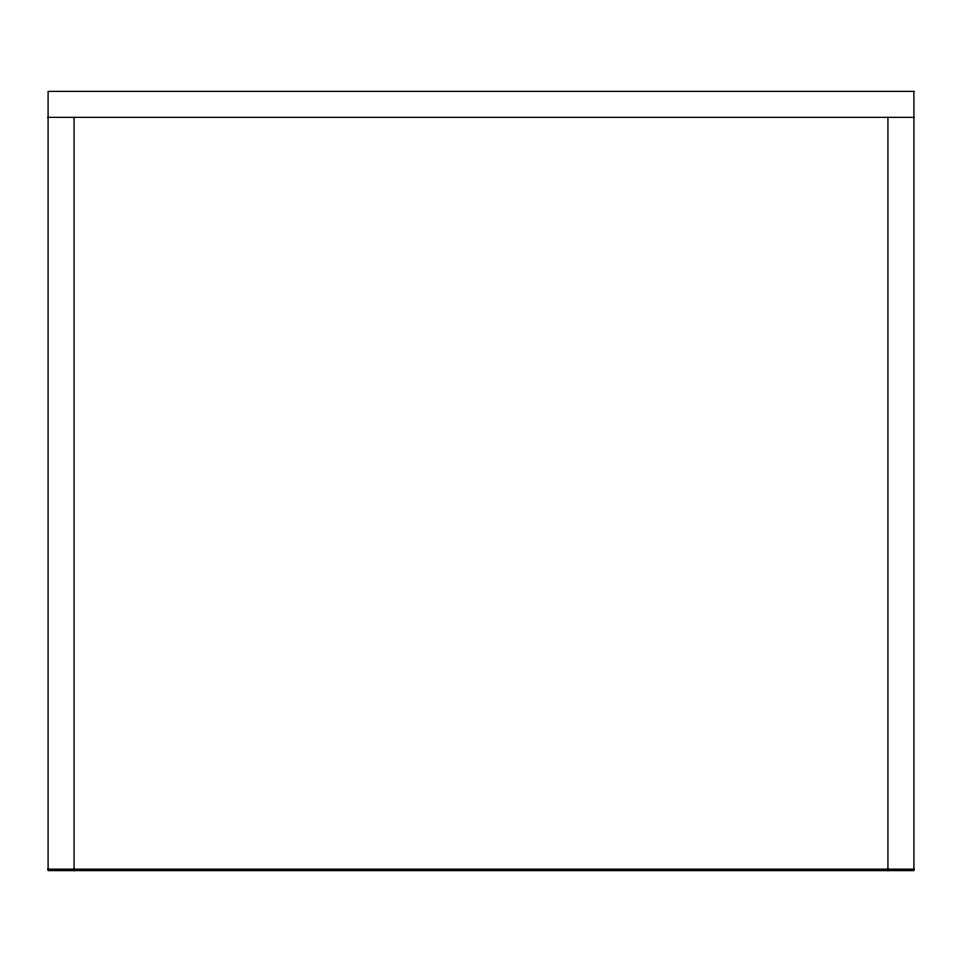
<?xml version="1.0" encoding="UTF-8"?>
<svg xmlns="http://www.w3.org/2000/svg" width="962" height="962" viewBox="0 0 962 962"><rect width="100%" height="100%" fill="white"/><g stroke="black" fill="none" stroke-linecap="round" stroke-linejoin="round"><path stroke-width="1.44" d="M48.1 117.364L913.9 117.364M48.1 869.167L913.9 869.167M887.926 117.364L887.926 870.61M74.074 117.364L74.074 870.61M913.9 91.39L48.1 91.39L48.1 870.61L913.9 870.61L913.9 91.39"/></g></svg>
